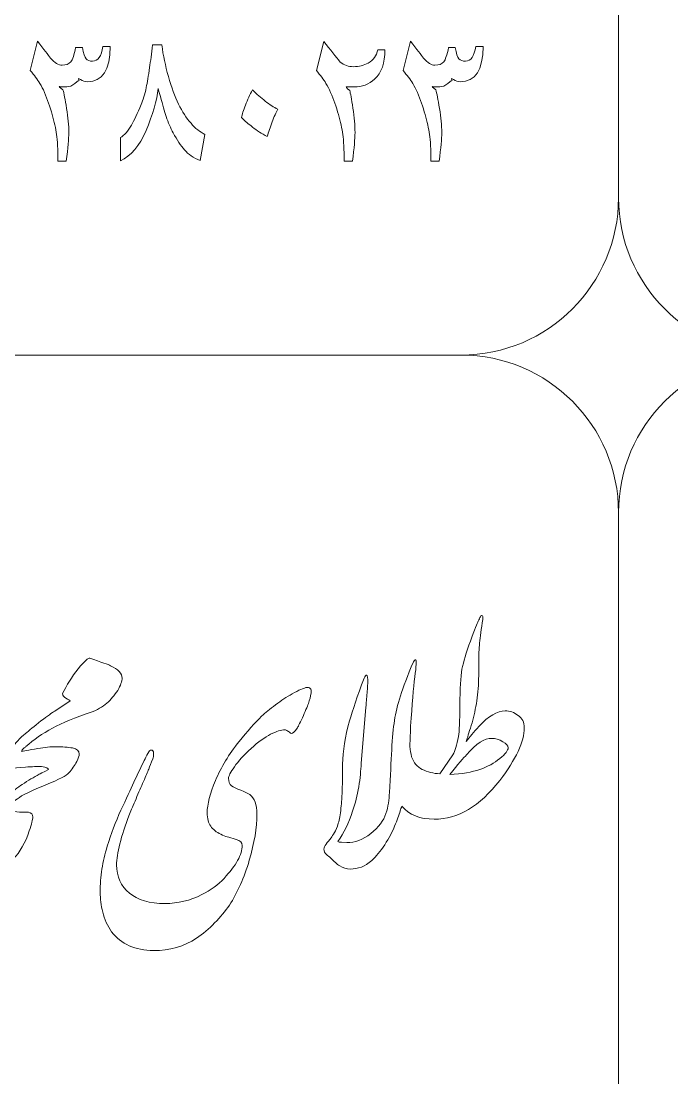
# Model space of a CAD drawing. Header units: millimetres. Extents: x 62 to 462, y 96 to 456.
# Drawn here: x 245.56 to 265.98, y 393.12 to 426.28 of the extents above; entities that cross this region are included whole.
import ezdxf

# ---------------------------------------------------------------- set-up
doc = ezdxf.new("R2010")
doc.units = ezdxf.units.MM
doc.header["$MEASUREMENT"] = 0
doc.layers.add('Layer 1', color=7, linetype='Continuous')

msp = doc.modelspace()

# ---------------------------------------------------------------- linework, layer by layer
at = {"layer": 'Layer 1', "color": 250, "lineweight": 18}
for points, knots in [([(229.7442, 455.3033), (229.7442, 455.3033), (259.3692, 455.3033), (259.3692, 455.3033), (262.0887, 455.3033), (264.3067, 453.0853), (264.3067, 450.3658), (264.3067, 450.3658), (264.3067, 420.7408), (264.3067, 420.7408), (264.3067, 418.0213), (262.0887, 415.8033), (259.3692, 415.8033), (259.3692, 415.8033), (229.7442, 415.8033), (229.7442, 415.8033), (227.0247, 415.8033), (224.8067, 418.0213), (224.8067, 420.7408), (224.8067, 420.7408), (224.8067, 450.3658), (224.8067, 450.3658), (224.8067, 453.0853), (227.0247, 455.3033), (229.7442, 455.3033)], [0, 0, 0, 0, 0.125, 0.125, 0.125, 0.25, 0.25, 0.25, 0.375, 0.375, 0.375, 0.5, 0.5, 0.5, 0.625, 0.625, 0.625, 0.75, 0.75, 0.75, 0.875, 0.875, 0.875, 1, 1, 1, 1]), ([(269.2442, 455.3033), (269.2442, 455.3033), (298.8692, 455.3033), (298.8692, 455.3033), (301.5887, 455.3033), (303.8067, 453.0853), (303.8067, 450.3658), (303.8067, 450.3658), (303.8067, 420.7408), (303.8067, 420.7408), (303.8067, 418.0213), (301.5887, 415.8033), (298.8692, 415.8033), (298.8692, 415.8033), (269.2442, 415.8033), (269.2442, 415.8033), (266.5247, 415.8033), (264.3067, 418.0213), (264.3067, 420.7408), (264.3067, 420.7408), (264.3067, 450.3658), (264.3067, 450.3658), (264.3067, 453.0853), (266.5247, 455.3033), (269.2442, 455.3033)], [0, 0, 0, 0, 0.125, 0.125, 0.125, 0.25, 0.25, 0.25, 0.375, 0.375, 0.375, 0.5, 0.5, 0.5, 0.625, 0.625, 0.625, 0.75, 0.75, 0.75, 0.875, 0.875, 0.875, 1, 1, 1, 1]), ([(229.7442, 415.8033), (229.7442, 415.8033), (259.3692, 415.8033), (259.3692, 415.8033), (262.0887, 415.8033), (264.3067, 413.5853), (264.3067, 410.8658), (264.3067, 410.8658), (264.3067, 381.2408), (264.3067, 381.2408), (264.3067, 378.5213), (262.0887, 376.3033), (259.3692, 376.3033), (259.3692, 376.3033), (229.7442, 376.3033), (229.7442, 376.3033), (227.0247, 376.3033), (224.8067, 378.5213), (224.8067, 381.2408), (224.8067, 381.2408), (224.8067, 410.8658), (224.8067, 410.8658), (224.8067, 413.5853), (227.0247, 415.8033), (229.7442, 415.8033)], [0, 0, 0, 0, 0.125, 0.125, 0.125, 0.25, 0.25, 0.25, 0.375, 0.375, 0.375, 0.5, 0.5, 0.5, 0.625, 0.625, 0.625, 0.75, 0.75, 0.75, 0.875, 0.875, 0.875, 1, 1, 1, 1]), ([(269.2442, 415.8033), (269.2442, 415.8033), (298.8692, 415.8033), (298.8692, 415.8033), (301.5887, 415.8033), (303.8067, 413.5853), (303.8067, 410.8658), (303.8067, 410.8658), (303.8067, 381.2408), (303.8067, 381.2408), (303.8067, 378.5213), (301.5887, 376.3033), (298.8692, 376.3033), (298.8692, 376.3033), (269.2442, 376.3033), (269.2442, 376.3033), (266.5247, 376.3033), (264.3067, 378.5213), (264.3067, 381.2408), (264.3067, 381.2408), (264.3067, 410.8658), (264.3067, 410.8658), (264.3067, 413.5853), (266.5247, 415.8033), (269.2442, 415.8033)], [0, 0, 0, 0, 0.125, 0.125, 0.125, 0.25, 0.25, 0.25, 0.375, 0.375, 0.375, 0.5, 0.5, 0.5, 0.625, 0.625, 0.625, 0.75, 0.75, 0.75, 0.875, 0.875, 0.875, 1, 1, 1, 1]), ([(257.7545, 403.5187), (257.7646, 403.4086), (257.7848, 403.3024), (257.8145, 403.1993), (257.8749, 403.0135), (257.9863, 402.8788), (258.1489, 402.7998), (258.3115, 402.7209), (258.495, 402.6744), (258.6994, 402.6605), (258.6994, 402.6605), (259.1081, 403.2597), (259.1081, 403.2597), (259.1755, 403.3735), (259.2358, 403.5663), (259.2846, 403.838), (259.3078, 403.9866), (259.3218, 404.3164), (259.3264, 404.8204), (259.3311, 405.3267), (259.3519, 405.703), (259.3938, 405.9468), (259.4402, 406.1744), (259.5285, 406.467), (259.6585, 406.827), (259.7909, 407.1892), (259.8721, 407.3983), (259.9001, 407.4541), (259.9302, 407.5098), (259.9535, 407.5562), (259.9721, 407.5934), (259.9953, 407.6306), (260.0162, 407.6375), (260.0324, 407.6166), (260.051, 407.5957), (260.0556, 407.5608), (260.0463, 407.5098), (259.9975, 407.2055), (259.9628, 406.9593), (259.9442, 406.7666), (259.9279, 406.5738), (259.9186, 406.3904), (259.9209, 406.2162), (259.9233, 406.042), (259.9209, 405.8167), (259.9116, 405.5403), (259.9024, 405.264), (259.8745, 405.0085), (259.8281, 404.7763), (259.784, 404.5417), (259.7282, 404.3164), (259.6585, 404.0958), (259.5912, 403.8775), (259.5447, 403.7381), (259.5238, 403.6777), (259.633, 403.8148), (259.7654, 403.9704), (259.9256, 404.1492), (260.2275, 404.4767), (260.5038, 404.6392), (260.7478, 404.6392), (260.8964, 404.6392), (261.0334, 404.5904), (261.1565, 404.4952), (261.2819, 404.4047), (261.347, 404.2769), (261.347, 404.1074), (261.347, 403.6708), (261.0891, 403.1203), (260.5782, 402.4515), (259.9511, 401.6432), (259.266, 401.2392), (258.5228, 401.2392), (258.0752, 401.2392), (257.736, 401.3748), (257.5037, 401.648), (257.4869, 401.5936), (257.4705, 401.544), (257.4544, 401.4994), (257.4149, 401.3646), (257.3569, 401.2044), (257.2802, 401.0209), (257.206, 400.8374), (257.1014, 400.6423), (256.9691, 400.438), (256.8344, 400.2336), (256.6997, 400.0687), (256.5626, 399.941), (256.3513, 399.7575), (256.1261, 399.6692), (255.8892, 399.6739), (255.7684, 399.6785), (255.6569, 399.711), (255.5571, 399.7714), (255.4618, 399.8341), (255.3736, 399.913), (255.2923, 400.0037), (255.2179, 400.0618), (255.1738, 400.1012), (255.1552, 400.1175), (255.0925, 400.1779), (255.06, 400.2382), (255.06, 400.3009), (255.06, 400.3473), (255.0833, 400.4008), (255.1274, 400.4588), (255.1738, 400.5169), (255.2249, 400.5842), (255.2853, 400.6562), (255.3109, 400.6911), (255.348, 400.7469), (255.3921, 400.8189), (255.4386, 400.8909), (255.4781, 400.9883), (255.5129, 401.1091), (255.5454, 401.2276), (255.5756, 401.3855), (255.5965, 401.5806), (255.6151, 401.7757), (255.6267, 401.9452), (255.6313, 402.0846), (255.6313, 402.0846), (255.6452, 402.5073), (255.6452, 402.5073), (255.6499, 402.6513), (255.6499, 402.8045), (255.6452, 402.9624), (255.6545, 403.3806), (255.7265, 403.8334), (255.8636, 404.3234), (255.9588, 404.6555), (256.1098, 405.1015), (256.3188, 405.6635), (256.3327, 405.7007), (256.3467, 405.7239), (256.3606, 405.7378), (256.3722, 405.7517), (256.3838, 405.7586), (256.3931, 405.7586), (256.4257, 405.754), (256.4396, 405.6681), (256.4349, 405.5009), (256.4303, 405.4196), (256.421, 405.2872), (256.407, 405.1061), (256.3931, 404.9203), (256.3838, 404.8019), (256.3791, 404.7531), (256.3791, 404.7531), (256.2305, 402.9834), (256.2305, 402.9834), (256.2212, 402.7697), (256.1957, 402.5281), (256.1562, 402.2541), (256.1098, 401.9916), (256.0448, 401.7362), (255.9588, 401.4853), (255.8404, 401.1185), (255.6871, 400.8026), (255.5013, 400.5401), (255.5105, 400.5215), (255.5478, 400.5123), (255.6105, 400.5123), (255.6105, 400.5123), (255.7823, 400.5053), (255.7823, 400.5053), (256.0308, 400.4961), (256.2793, 400.5913), (256.5301, 400.7887), (256.7786, 400.9861), (256.9389, 401.1951), (257.0062, 401.4134), (257.0736, 401.6341), (257.1107, 401.8547), (257.1154, 402.0776), (257.1455, 402.5908), (257.1711, 403.0368), (257.1897, 403.4153), (257.2083, 403.7939), (257.2361, 404.1004), (257.2756, 404.3373), (257.3128, 404.572), (257.3755, 404.8297), (257.4614, 405.1061), (257.5474, 405.3824), (257.6844, 405.7401), (257.8702, 406.1814), (257.898, 406.2255), (257.9212, 406.2441), (257.9445, 406.2348), (257.9677, 406.2255), (257.9585, 406.049), (257.9143, 405.7007), (257.8702, 405.3546), (257.826, 404.8414), (257.7819, 404.1609), (257.7773, 403.9839), (257.7683, 403.7706), (257.7545, 403.5187)], [0, 0, 0, 0, 0.0151515, 0.0151515, 0.0151515, 0.030303, 0.030303, 0.030303, 0.0454545, 0.0454545, 0.0454545, 0.0606061, 0.0606061, 0.0606061, 0.0757576, 0.0757576, 0.0757576, 0.0909091, 0.0909091, 0.0909091, 0.1060606, 0.1060606, 0.1060606, 0.1212121, 0.1212121, 0.1212121, 0.1363636, 0.1363636, 0.1363636, 0.1515152, 0.1515152, 0.1515152, 0.1666667, 0.1666667, 0.1666667, 0.1818182, 0.1818182, 0.1818182, 0.1969697, 0.1969697, 0.1969697, 0.2121212, 0.2121212, 0.2121212, 0.2272727, 0.2272727, 0.2272727, 0.2424242, 0.2424242, 0.2424242, 0.2575758, 0.2575758, 0.2575758, 0.2727273, 0.2727273, 0.2727273, 0.2878788, 0.2878788, 0.2878788, 0.3030303, 0.3030303, 0.3030303, 0.3181818, 0.3181818, 0.3181818, 0.3333333, 0.3333333, 0.3333333, 0.3484848, 0.3484848, 0.3484848, 0.3636364, 0.3636364, 0.3636364, 0.3787879, 0.3787879, 0.3787879, 0.3939394, 0.3939394, 0.3939394, 0.4090909, 0.4090909, 0.4090909, 0.4242424, 0.4242424, 0.4242424, 0.4393939, 0.4393939, 0.4393939, 0.4545455, 0.4545455, 0.4545455, 0.469697, 0.469697, 0.469697, 0.4848485, 0.4848485, 0.4848485, 0.5, 0.5, 0.5, 0.5151515, 0.5151515, 0.5151515, 0.530303, 0.530303, 0.530303, 0.5454545, 0.5454545, 0.5454545, 0.5606061, 0.5606061, 0.5606061, 0.5757576, 0.5757576, 0.5757576, 0.5909091, 0.5909091, 0.5909091, 0.6060606, 0.6060606, 0.6060606, 0.6212121, 0.6212121, 0.6212121, 0.6363636, 0.6363636, 0.6363636, 0.6515152, 0.6515152, 0.6515152, 0.6666667, 0.6666667, 0.6666667, 0.6818182, 0.6818182, 0.6818182, 0.6969697, 0.6969697, 0.6969697, 0.7121212, 0.7121212, 0.7121212, 0.7272727, 0.7272727, 0.7272727, 0.7424242, 0.7424242, 0.7424242, 0.7575758, 0.7575758, 0.7575758, 0.7727273, 0.7727273, 0.7727273, 0.7878788, 0.7878788, 0.7878788, 0.8030303, 0.8030303, 0.8030303, 0.8181818, 0.8181818, 0.8181818, 0.8333333, 0.8333333, 0.8333333, 0.8484848, 0.8484848, 0.8484848, 0.8636364, 0.8636364, 0.8636364, 0.8787879, 0.8787879, 0.8787879, 0.8939394, 0.8939394, 0.8939394, 0.9090909, 0.9090909, 0.9090909, 0.9242424, 0.9242424, 0.9242424, 0.9393939, 0.9393939, 0.9393939, 0.9545455, 0.9545455, 0.9545455, 0.969697, 0.969697, 0.969697, 0.9848485, 0.9848485, 0.9848485, 1, 1, 1, 1]), ([(245.6912, 403.9262), (245.805, 404.0215), (245.9676, 404.1516), (246.1812, 404.3211), (246.3903, 404.479), (246.532, 404.5835), (246.6109, 404.6323), (246.6109, 404.6323), (247.0986, 404.9528), (247.0986, 404.9528), (247.0871, 404.9621), (247.0383, 404.9922), (246.957, 405.041), (246.8943, 405.0736), (246.8617, 405.1177), (246.8617, 405.1781), (246.9802, 405.4405), (247.1428, 405.7007), (247.3518, 405.9608), (247.5561, 406.2046), (247.6746, 406.3161), (247.7118, 406.2929), (248.0787, 406.1675), (248.2971, 406.0862), (248.3644, 406.056), (248.6059, 405.9421), (248.7267, 405.8121), (248.7267, 405.6681), (248.7267, 405.5683), (248.6802, 405.4382), (248.5897, 405.2803), (248.4898, 405.1247), (248.376, 404.9922), (248.2505, 404.8785), (248.1089, 404.7601), (247.944, 404.6648), (247.7535, 404.5928), (247.2589, 404.4256), (246.8548, 404.2584), (246.5389, 404.0912), (246.2281, 403.9289), (245.9487, 403.7374), (245.7032, 403.5146), (245.7032, 403.5146), (245.6935, 403.499), (245.6935, 403.499), (245.6425, 403.4687), (245.61, 403.4385), (245.5937, 403.4107), (245.5774, 403.3828), (245.5705, 403.3689), (245.5705, 403.3643), (245.61, 403.3735), (245.7818, 403.4038), (246.0814, 403.4595), (246.302, 403.4943), (246.4879, 403.5129), (246.6387, 403.5129), (246.8547, 403.5129), (247.0335, 403.499), (247.1682, 403.4734), (247.3099, 403.4455), (247.3797, 403.3806), (247.3797, 403.276), (247.3797, 403.2342), (247.3541, 403.1576), (247.3053, 403.0437), (247.2403, 402.9253), (247.159, 402.8068), (247.0591, 402.6908), (246.9918, 402.6118), (246.7502, 402.4886), (246.3345, 402.3168), (245.9211, 402.1426), (245.6657, 402.0265), (245.5705, 401.9662), (245.4752, 401.9034), (245.4032, 401.8523), (245.3521, 401.8129), (245.3247, 401.7767), (245.2947, 401.7497), (245.2623, 401.7327), (245.1914, 401.6513), (245.182, 401.5867), (245.236, 401.5388), (245.2894, 401.4877), (245.38, 401.4621), (245.5078, 401.4599), (245.6354, 401.4575), (245.7284, 401.4575), (245.7864, 401.4575), (245.877, 401.4482), (245.9235, 401.3948), (245.9235, 401.2996), (245.9235, 401.2322), (245.8863, 401.0883), (245.8143, 400.8723), (245.6866, 400.4914), (245.5217, 400.1987), (245.3173, 399.9944), (245.1037, 399.7807), (244.8714, 399.6739), (244.616, 399.6739), (244.3767, 399.6739), (244.1886, 399.7946), (244.0516, 400.0338), (243.9473, 400.2243), (243.8834, 400.4456), (243.862, 400.6972), (243.7696, 400.558), (243.6447, 400.3755), (243.4871, 400.1499), (243.3919, 400.0315), (243.3107, 399.9479), (243.241, 399.8991), (243.1504, 399.8341), (243.0598, 399.783), (242.9669, 399.7459), (242.8741, 399.7064), (242.7719, 399.6762), (242.6604, 399.6507), (242.5489, 399.6251), (242.4398, 399.5995), (242.3306, 399.5717), (242.3306, 399.5717), (241.8801, 399.4625), (241.8801, 399.4625), (241.6989, 399.4323), (241.5874, 399.4277), (241.5479, 399.4486), (241.5479, 399.5136), (241.6222, 399.5926), (241.7732, 399.6878), (241.9079, 399.7737), (242.0473, 399.862), (242.1866, 399.9503), (242.3283, 400.0385), (242.4676, 400.1245), (242.6093, 400.2104), (242.9669, 400.4612), (243.2363, 400.6957), (243.4129, 400.9117), (243.5476, 401.0813), (243.6544, 401.2276), (243.7311, 401.3553), (243.7821, 401.4273), (243.8565, 401.5527), (243.9563, 401.7293), (243.9563, 401.7293), (244.0222, 401.8641), (244.0222, 401.8641), (244.0379, 401.901), (244.0547, 401.9364), (244.0725, 401.9708), (244.0807, 401.9873), (244.089, 402.0032), (244.0976, 402.0187), (244.0976, 402.0187), (244.2489, 402.3285), (244.2489, 402.3285), (244.3163, 402.4678), (244.3837, 402.5816), (244.4464, 402.6675), (244.5044, 402.7535), (244.5602, 402.7953), (244.6089, 402.7906), (244.6554, 402.7674), (244.6693, 402.7233), (244.6507, 402.6536), (244.5997, 402.5049), (244.5694, 402.4074), (244.5555, 402.361), (244.504, 402.1896), (244.4703, 402.054), (244.4554, 401.956), (244.4783, 401.5452), (244.5453, 401.3225), (244.6577, 401.2857), (244.7065, 401.3367), (244.7785, 401.4459), (244.869, 401.6131), (244.9225, 401.713), (244.9643, 401.7803), (244.9898, 401.8175), (244.9966, 401.826), (245.0043, 401.8332), (245.0131, 401.8395), (245.054, 401.8897), (245.1045, 401.943), (245.1616, 401.9963), (245.3033, 402.1241), (245.4451, 402.2332), (245.5913, 402.3285), (245.7772, 402.4515), (245.956, 402.5584), (246.1278, 402.6489), (246.1417, 402.6582), (246.2393, 402.707), (246.4205, 402.7929), (246.4205, 402.837), (246.3484, 402.8695), (246.2022, 402.8882), (246.0768, 402.8928), (245.9048, 402.8882), (245.6935, 402.8742), (245.6935, 402.8742), (244.9852, 402.8185), (244.9852, 402.8185), (244.9527, 402.8185), (244.9434, 402.8463), (244.9573, 402.8997), (244.9852, 403.0182), (245.0735, 403.1901), (245.2267, 403.4107), (245.3757, 403.6307), (245.5292, 403.7987), (245.6872, 403.9169), (245.6872, 403.9169), (245.6912, 403.9262), (245.6912, 403.9262)], [0, 0, 0, 0, 0.0136986, 0.0136986, 0.0136986, 0.0273973, 0.0273973, 0.0273973, 0.0410959, 0.0410959, 0.0410959, 0.0547945, 0.0547945, 0.0547945, 0.0684932, 0.0684932, 0.0684932, 0.0821918, 0.0821918, 0.0821918, 0.0958904, 0.0958904, 0.0958904, 0.109589, 0.109589, 0.109589, 0.1232877, 0.1232877, 0.1232877, 0.1369863, 0.1369863, 0.1369863, 0.1506849, 0.1506849, 0.1506849, 0.1643836, 0.1643836, 0.1643836, 0.1780822, 0.1780822, 0.1780822, 0.1917808, 0.1917808, 0.1917808, 0.2054795, 0.2054795, 0.2054795, 0.2191781, 0.2191781, 0.2191781, 0.2328767, 0.2328767, 0.2328767, 0.2465753, 0.2465753, 0.2465753, 0.260274, 0.260274, 0.260274, 0.2739726, 0.2739726, 0.2739726, 0.2876712, 0.2876712, 0.2876712, 0.3013699, 0.3013699, 0.3013699, 0.3150685, 0.3150685, 0.3150685, 0.3287671, 0.3287671, 0.3287671, 0.3424658, 0.3424658, 0.3424658, 0.3561644, 0.3561644, 0.3561644, 0.369863, 0.369863, 0.369863, 0.3835616, 0.3835616, 0.3835616, 0.3972603, 0.3972603, 0.3972603, 0.4109589, 0.4109589, 0.4109589, 0.4246575, 0.4246575, 0.4246575, 0.4383562, 0.4383562, 0.4383562, 0.4520548, 0.4520548, 0.4520548, 0.4657534, 0.4657534, 0.4657534, 0.4794521, 0.4794521, 0.4794521, 0.4931507, 0.4931507, 0.4931507, 0.5068493, 0.5068493, 0.5068493, 0.5205479, 0.5205479, 0.5205479, 0.5342466, 0.5342466, 0.5342466, 0.5479452, 0.5479452, 0.5479452, 0.5616438, 0.5616438, 0.5616438, 0.5753425, 0.5753425, 0.5753425, 0.5890411, 0.5890411, 0.5890411, 0.6027397, 0.6027397, 0.6027397, 0.6164384, 0.6164384, 0.6164384, 0.630137, 0.630137, 0.630137, 0.6438356, 0.6438356, 0.6438356, 0.6575342, 0.6575342, 0.6575342, 0.6712329, 0.6712329, 0.6712329, 0.6849315, 0.6849315, 0.6849315, 0.6986301, 0.6986301, 0.6986301, 0.7123288, 0.7123288, 0.7123288, 0.7260274, 0.7260274, 0.7260274, 0.739726, 0.739726, 0.739726, 0.7534247, 0.7534247, 0.7534247, 0.7671233, 0.7671233, 0.7671233, 0.7808219, 0.7808219, 0.7808219, 0.7945205, 0.7945205, 0.7945205, 0.8082192, 0.8082192, 0.8082192, 0.8219178, 0.8219178, 0.8219178, 0.8356164, 0.8356164, 0.8356164, 0.8493151, 0.8493151, 0.8493151, 0.8630137, 0.8630137, 0.8630137, 0.8767123, 0.8767123, 0.8767123, 0.890411, 0.890411, 0.890411, 0.9041096, 0.9041096, 0.9041096, 0.9178082, 0.9178082, 0.9178082, 0.9315068, 0.9315068, 0.9315068, 0.9452055, 0.9452055, 0.9452055, 0.9589041, 0.9589041, 0.9589041, 0.9726027, 0.9726027, 0.9726027, 0.9863014, 0.9863014, 0.9863014, 1, 1, 1, 1]), ([(254.6582, 405.199), (254.6419, 405.0852), (254.6117, 404.9761), (254.5746, 404.8692), (254.5351, 404.7624), (254.4724, 404.6137), (254.3842, 404.4233), (254.2959, 404.2329), (254.2425, 404.1236), (254.2239, 404.0958), (254.1519, 403.982), (254.0869, 403.9262), (254.0334, 403.9262), (253.9917, 403.9542), (253.9568, 403.9797), (253.9243, 404.0052), (253.8918, 404.0308), (253.8639, 404.0424), (253.836, 404.0424), (253.7223, 404.0424), (253.5737, 403.996), (253.3878, 403.903), (253.1997, 403.8101), (252.9977, 403.6615), (252.7747, 403.4572), (252.5517, 403.2528), (252.3776, 403.0623), (252.2522, 402.8858), (252.129, 402.7093), (252.0663, 402.5862), (252.0663, 402.5189), (252.0663, 402.419), (252.0966, 402.34), (252.1615, 402.2866), (252.215, 402.2448), (252.3125, 402.1984), (252.4542, 402.145), (252.5936, 402.0892), (252.6888, 402.0451), (252.7329, 402.0079), (252.8839, 401.9034), (252.9582, 401.699), (252.9582, 401.3948), (252.9582, 400.9744), (252.8793, 400.4914), (252.719, 399.9503), (252.5611, 399.4068), (252.352, 398.9377), (252.0942, 398.5381), (251.9619, 398.3524), (251.8086, 398.1666), (251.632, 397.9808), (251.4556, 397.7927), (251.2651, 397.6348), (251.0608, 397.5024), (250.6705, 397.2446), (250.22, 397.1146), (249.7137, 397.1146), (249.1377, 397.1238), (248.6988, 397.3189), (248.3992, 397.6998), (248.2645, 397.8949), (248.1693, 398.1016), (248.1182, 398.3199), (248.0648, 398.5381), (248.0392, 398.7449), (248.0392, 398.94), (248.0392, 399.1885), (248.0578, 399.4323), (248.0926, 399.6715), (248.1298, 399.9084), (248.1856, 400.1477), (248.2622, 400.3892), (248.3806, 400.7794), (248.5223, 401.1556), (248.6919, 401.5179), (248.859, 401.8802), (248.9937, 402.1728), (249.0982, 402.3958), (249.0982, 402.3958), (249.4188, 403.0763), (249.4188, 403.0763), (249.4559, 403.1529), (249.4931, 403.2272), (249.5349, 403.3016), (249.5744, 403.3735), (249.6115, 403.4084), (249.644, 403.4084), (249.6881, 403.4084), (249.7137, 403.3735), (249.716, 403.3016), (249.7184, 403.2272), (249.7091, 403.1738), (249.6905, 403.1366), (249.6417, 403.0066), (249.5976, 402.8951), (249.5627, 402.8068), (249.5256, 402.7186), (249.4722, 402.5908), (249.3978, 402.4237), (249.3258, 402.2541), (249.2469, 402.073), (249.1633, 401.8779), (249.0796, 401.6828), (249.01, 401.5226), (248.9566, 401.3948), (248.6895, 400.6888), (248.5548, 400.157), (248.5548, 399.8039), (248.5548, 399.4323), (248.6872, 399.1374), (248.9542, 398.919), (249.219, 398.7008), (249.593, 398.5916), (250.0737, 398.5916), (250.4731, 398.5916), (250.8586, 398.6845), (251.2326, 398.8703), (251.509, 399.0119), (251.7412, 399.1815), (251.927, 399.3813), (252.1128, 399.5809), (252.2545, 399.7691), (252.352, 399.9433), (252.4496, 400.1175), (252.4984, 400.2754), (252.4984, 400.4147), (252.4984, 400.5007), (252.4333, 400.5657), (252.3032, 400.6052), (252.1732, 400.647), (252.0803, 400.6748), (252.0222, 400.6888), (251.9665, 400.7004), (251.9014, 400.726), (251.8272, 400.7631), (251.6878, 400.8304), (251.581, 400.9163), (251.5066, 401.0185), (251.4346, 401.1208), (251.3975, 401.2601), (251.3975, 401.4367), (251.3975, 401.7037), (251.4857, 402.0451), (251.6599, 402.4562), (251.8341, 402.8695), (252.0803, 403.276), (252.3984, 403.6754), (252.6585, 404.0006), (252.8954, 404.2677), (253.1068, 404.4698), (253.2206, 404.5742), (253.3669, 404.695), (253.5434, 404.8274), (253.7199, 404.9621), (253.8918, 405.0759), (254.0613, 405.1711), (254.2657, 405.2896), (254.426, 405.3569), (254.5444, 405.3755), (254.5932, 405.3755), (254.628, 405.3546), (254.6466, 405.3151), (254.6629, 405.2733), (254.6675, 405.2362), (254.6582, 405.199)], [0, 0, 0, 0, 0.0181818, 0.0181818, 0.0181818, 0.0363636, 0.0363636, 0.0363636, 0.0545455, 0.0545455, 0.0545455, 0.0727273, 0.0727273, 0.0727273, 0.0909091, 0.0909091, 0.0909091, 0.1090909, 0.1090909, 0.1090909, 0.1272727, 0.1272727, 0.1272727, 0.1454545, 0.1454545, 0.1454545, 0.1636364, 0.1636364, 0.1636364, 0.1818182, 0.1818182, 0.1818182, 0.2, 0.2, 0.2, 0.2181818, 0.2181818, 0.2181818, 0.2363636, 0.2363636, 0.2363636, 0.2545455, 0.2545455, 0.2545455, 0.2727273, 0.2727273, 0.2727273, 0.2909091, 0.2909091, 0.2909091, 0.3090909, 0.3090909, 0.3090909, 0.3272727, 0.3272727, 0.3272727, 0.3454545, 0.3454545, 0.3454545, 0.3636364, 0.3636364, 0.3636364, 0.3818182, 0.3818182, 0.3818182, 0.4, 0.4, 0.4, 0.4181818, 0.4181818, 0.4181818, 0.4363636, 0.4363636, 0.4363636, 0.4545455, 0.4545455, 0.4545455, 0.4727273, 0.4727273, 0.4727273, 0.4909091, 0.4909091, 0.4909091, 0.5090909, 0.5090909, 0.5090909, 0.5272727, 0.5272727, 0.5272727, 0.5454545, 0.5454545, 0.5454545, 0.5636364, 0.5636364, 0.5636364, 0.5818182, 0.5818182, 0.5818182, 0.6, 0.6, 0.6, 0.6181818, 0.6181818, 0.6181818, 0.6363636, 0.6363636, 0.6363636, 0.6545455, 0.6545455, 0.6545455, 0.6727273, 0.6727273, 0.6727273, 0.6909091, 0.6909091, 0.6909091, 0.7090909, 0.7090909, 0.7090909, 0.7272727, 0.7272727, 0.7272727, 0.7454545, 0.7454545, 0.7454545, 0.7636364, 0.7636364, 0.7636364, 0.7818182, 0.7818182, 0.7818182, 0.8, 0.8, 0.8, 0.8181818, 0.8181818, 0.8181818, 0.8363636, 0.8363636, 0.8363636, 0.8545455, 0.8545455, 0.8545455, 0.8727273, 0.8727273, 0.8727273, 0.8909091, 0.8909091, 0.8909091, 0.9090909, 0.9090909, 0.9090909, 0.9272727, 0.9272727, 0.9272727, 0.9454545, 0.9454545, 0.9454545, 0.9636364, 0.9636364, 0.9636364, 0.9818182, 0.9818182, 0.9818182, 1, 1, 1, 1]), ([(260.8429, 403.4803), (260.8429, 403.5384), (260.7895, 403.6011), (260.6804, 403.6708), (260.5619, 403.7381), (260.4435, 403.773), (260.3251, 403.773), (260.109, 403.7823), (259.8443, 403.6103), (259.5378, 403.2621), (259.4448, 403.1668), (259.2706, 402.9601), (259.0129, 402.6419), (259.3938, 402.6605), (259.7073, 402.7139), (259.9558, 402.7998), (260.202, 402.8858), (260.411, 402.9996), (260.5782, 403.1389), (260.7547, 403.2806), (260.8429, 403.3944), (260.8429, 403.4803)], [0, 0, 0, 0, 0.1428571, 0.1428571, 0.1428571, 0.2857143, 0.2857143, 0.2857143, 0.4285714, 0.4285714, 0.4285714, 0.5714286, 0.5714286, 0.5714286, 0.7142857, 0.7142857, 0.7142857, 0.8571429, 0.8571429, 0.8571429, 1, 1, 1, 1])]:
    msp.add_open_spline(points, degree=3, knots=knots, dxfattribs=at)
at = {"layer": 'Layer 1', "color": 250, "lineweight": 9}
for points, knots in [([(247.8003, 425.0279), (247.9698, 425.0279), (248.0777, 425.1811), (248.123, 425.4865), (248.123, 425.4865), (248.3518, 425.4865), (248.3518, 425.4865), (248.3518, 424.7492), (248.1126, 424.3812), (247.6365, 424.3812), (247.5622, 424.3812), (247.4914, 424.4044), (247.4241, 424.4508), (247.3579, 424.4973), (247.3428, 424.488), (247.3823, 424.4218), (247.3846, 424.4334), (247.3393, 424.4021), (247.2453, 424.3266), (247.1617, 424.2569), (247.0769, 424.221), (246.991, 424.221), (246.9794, 424.221), (246.9655, 424.221), (246.948, 424.2198), (246.9306, 424.2186), (246.9109, 424.2175), (246.8888, 424.2175), (246.8482, 424.2175), (246.8076, 424.2221), (246.7681, 424.2302), (246.7286, 424.2384), (246.7623, 424.2035), (246.8714, 424.1257), (246.9016, 424.0224), (246.9388, 423.8285), (246.9852, 423.5441), (247.0316, 423.2608), (247.0549, 423.0077), (247.0549, 422.7859), (247.0549, 422.5978), (247.0282, 422.2994), (246.9736, 421.8919), (246.9736, 421.8919), (246.7147, 421.8919), (246.7147, 421.8919), (246.7147, 422.2541), (246.7007, 422.5328), (246.6729, 422.7267), (246.6438, 422.9206), (246.5986, 423.1284), (246.5347, 423.3502), (246.465, 423.5952), (246.3826, 423.8285), (246.2897, 424.048), (246.2444, 424.1501), (246.1957, 424.243), (246.1434, 424.3266), (246.0691, 424.452), (245.9693, 424.5867), (245.8439, 424.7318), (245.8439, 424.7318), (246.0761, 425.6572), (246.0761, 425.6572), (246.2735, 425.3936), (246.4093, 425.2171), (246.4836, 425.1266), (246.6137, 424.9768), (246.7321, 424.9013), (246.8412, 424.9013), (246.9655, 424.9013), (247.0572, 424.9373), (247.1164, 425.007), (247.1733, 425.0755), (247.2244, 425.2241), (247.2697, 425.4528), (247.2697, 425.4528), (247.481, 425.4528), (247.481, 425.4528), (247.5123, 425.2717), (247.5506, 425.1556), (247.5959, 425.1045), (247.6412, 425.0534), (247.7097, 425.0279), (247.8003, 425.0279)], [0, 0, 0, 0, 0.0357143, 0.0357143, 0.0357143, 0.0714286, 0.0714286, 0.0714286, 0.1071429, 0.1071429, 0.1071429, 0.1428571, 0.1428571, 0.1428571, 0.1785714, 0.1785714, 0.1785714, 0.2142857, 0.2142857, 0.2142857, 0.25, 0.25, 0.25, 0.2857143, 0.2857143, 0.2857143, 0.3214286, 0.3214286, 0.3214286, 0.3571429, 0.3571429, 0.3571429, 0.3928571, 0.3928571, 0.3928571, 0.4285714, 0.4285714, 0.4285714, 0.4642857, 0.4642857, 0.4642857, 0.5, 0.5, 0.5, 0.5357143, 0.5357143, 0.5357143, 0.5714286, 0.5714286, 0.5714286, 0.6071429, 0.6071429, 0.6071429, 0.6428571, 0.6428571, 0.6428571, 0.6785714, 0.6785714, 0.6785714, 0.7142857, 0.7142857, 0.7142857, 0.75, 0.75, 0.75, 0.7857143, 0.7857143, 0.7857143, 0.8214286, 0.8214286, 0.8214286, 0.8571429, 0.8571429, 0.8571429, 0.8928571, 0.8928571, 0.8928571, 0.9285714, 0.9285714, 0.9285714, 0.9642857, 0.9642857, 0.9642857, 1, 1, 1, 1]), ([(248.6745, 422.6292), (248.7952, 422.6977), (248.9102, 422.8289), (249.0216, 423.0239), (249.1075, 423.1714), (249.2097, 423.3873), (249.3281, 423.6706), (249.385, 423.8041), (249.4373, 423.9806), (249.4849, 424.2012), (249.5162, 424.358), (249.5511, 424.5658), (249.5894, 424.827), (249.6196, 425.0314), (249.6509, 425.2682), (249.6846, 425.5376), (249.6846, 425.5376), (249.9737, 425.5376), (249.9737, 425.5376), (250.0155, 425.2113), (250.084, 424.8793), (250.1815, 424.5426), (250.279, 424.2059), (250.3859, 423.9179), (250.502, 423.6776), (250.6099, 423.4477), (250.74, 423.248), (250.8898, 423.0785), (251.0233, 422.9217), (251.1684, 422.8068), (251.3252, 422.7313), (251.3252, 422.7313), (251.1754, 421.9116), (251.1754, 421.9116), (250.9687, 421.9929), (250.8062, 422.1032), (250.6866, 422.2414), (250.5681, 422.3795), (250.4497, 422.5583), (250.3313, 422.7754), (250.25, 422.9275), (250.1757, 423.1005), (250.1107, 423.2933), (250.0608, 423.4431), (250.0004, 423.6509), (249.9296, 423.9191), (249.8762, 424.1188), (249.8529, 424.2024), (249.8622, 424.1699), (249.8216, 423.7937), (249.6927, 423.3525), (249.4779, 422.8474), (249.2736, 422.3691), (249.0065, 422.0521), (248.6745, 421.8977), (248.6745, 421.8977), (248.6745, 422.6292), (248.6745, 422.6292)], [0, 0, 0, 0, 0.0526316, 0.0526316, 0.0526316, 0.1052632, 0.1052632, 0.1052632, 0.1578947, 0.1578947, 0.1578947, 0.2105263, 0.2105263, 0.2105263, 0.2631579, 0.2631579, 0.2631579, 0.3157895, 0.3157895, 0.3157895, 0.3684211, 0.3684211, 0.3684211, 0.4210526, 0.4210526, 0.4210526, 0.4736842, 0.4736842, 0.4736842, 0.5263158, 0.5263158, 0.5263158, 0.5789474, 0.5789474, 0.5789474, 0.6315789, 0.6315789, 0.6315789, 0.6842105, 0.6842105, 0.6842105, 0.7368421, 0.7368421, 0.7368421, 0.7894737, 0.7894737, 0.7894737, 0.8421053, 0.8421053, 0.8421053, 0.8947368, 0.8947368, 0.8947368, 0.9473684, 0.9473684, 0.9473684, 1, 1, 1, 1]), ([(255.989, 424.8537), (256.1597, 424.8537), (256.3141, 424.8932), (256.4546, 424.9698), (256.616, 425.0581), (256.7147, 425.1962), (256.7506, 425.3843), (256.7506, 425.3843), (256.9759, 425.3843), (256.9759, 425.3843), (256.9759, 424.9675), (256.8679, 424.6598), (256.652, 424.4625), (256.4755, 424.2999), (256.2607, 424.2175), (256.0099, 424.2175), (256.0099, 424.2175), (255.9588, 424.2175), (255.9588, 424.2175), (255.8857, 424.2175), (255.8265, 424.2198), (255.78, 424.2244), (255.7336, 424.2291), (255.7638, 424.1884), (255.8706, 424.1025), (255.8926, 424.0236), (255.9263, 423.8401), (255.9704, 423.5534), (256.0145, 423.2666), (256.0366, 423.01), (256.0366, 422.7859), (256.0366, 422.5978), (256.0099, 422.2994), (255.9553, 421.8919), (255.9553, 421.8919), (255.6964, 421.8919), (255.6964, 421.8919), (255.6964, 422.2541), (255.6825, 422.5328), (255.6546, 422.7267), (255.6256, 422.9206), (255.5803, 423.1284), (255.5165, 423.3502), (255.4456, 423.5952), (255.3644, 423.8285), (255.2715, 424.048), (255.2262, 424.1501), (255.1774, 424.243), (255.1252, 424.3266), (255.0509, 424.452), (254.951, 424.5867), (254.8256, 424.7318), (254.8256, 424.7318), (255.0532, 425.6467), (255.0532, 425.6467), (255.2668, 425.3832), (255.4398, 425.1684), (255.5745, 425), (255.6918, 424.9025), (255.8299, 424.8537), (255.989, 424.8537)], [0, 0, 0, 0, 0.05, 0.05, 0.05, 0.1, 0.1, 0.1, 0.15, 0.15, 0.15, 0.2, 0.2, 0.2, 0.25, 0.25, 0.25, 0.3, 0.3, 0.3, 0.35, 0.35, 0.35, 0.4, 0.4, 0.4, 0.45, 0.45, 0.45, 0.5, 0.5, 0.5, 0.55, 0.55, 0.55, 0.6, 0.6, 0.6, 0.65, 0.65, 0.65, 0.7, 0.7, 0.7, 0.75, 0.75, 0.75, 0.8, 0.8, 0.8, 0.85, 0.85, 0.85, 0.9, 0.9, 0.9, 0.95, 0.95, 0.95, 1, 1, 1, 1]), ([(259.5035, 425.0279), (259.673, 425.0279), (259.7809, 425.1811), (259.8262, 425.4865), (259.8262, 425.4865), (260.055, 425.4865), (260.055, 425.4865), (260.055, 424.7492), (259.8158, 424.3812), (259.3397, 424.3812), (259.2654, 424.3812), (259.1946, 424.4044), (259.1273, 424.4508), (259.0611, 424.4973), (259.046, 424.488), (259.0855, 424.4218), (259.0878, 424.4334), (259.0425, 424.4021), (258.9485, 424.3266), (258.8649, 424.2569), (258.7801, 424.221), (258.6942, 424.221), (258.6826, 424.221), (258.6687, 424.221), (258.6512, 424.2198), (258.6338, 424.2186), (258.6141, 424.2175), (258.592, 424.2175), (258.5514, 424.2175), (258.5108, 424.2221), (258.4713, 424.2302), (258.4318, 424.2384), (258.4655, 424.2035), (258.5746, 424.1257), (258.6048, 424.0224), (258.642, 423.8285), (258.6884, 423.5441), (258.7348, 423.2608), (258.7581, 423.0077), (258.7581, 422.7859), (258.7581, 422.5978), (258.7314, 422.2994), (258.6768, 421.8919), (258.6768, 421.8919), (258.4179, 421.8919), (258.4179, 421.8919), (258.4179, 422.2541), (258.4039, 422.5328), (258.3761, 422.7267), (258.347, 422.9206), (258.3018, 423.1284), (258.2379, 423.3502), (258.1682, 423.5952), (258.0858, 423.8285), (257.9929, 424.048), (257.9476, 424.1501), (257.8989, 424.243), (257.8466, 424.3266), (257.7723, 424.452), (257.6725, 424.5867), (257.5471, 424.7318), (257.5471, 424.7318), (257.7793, 425.6572), (257.7793, 425.6572), (257.9767, 425.3936), (258.1125, 425.2171), (258.1868, 425.1266), (258.3169, 424.9768), (258.4353, 424.9013), (258.5444, 424.9013), (258.6687, 424.9013), (258.7604, 424.9373), (258.8196, 425.007), (258.8765, 425.0755), (258.9276, 425.2241), (258.9729, 425.4528), (258.9729, 425.4528), (259.1842, 425.4528), (259.1842, 425.4528), (259.2155, 425.2717), (259.2538, 425.1556), (259.2991, 425.1045), (259.3444, 425.0534), (259.4129, 425.0279), (259.5035, 425.0279)], [0, 0, 0, 0, 0.0357143, 0.0357143, 0.0357143, 0.0714286, 0.0714286, 0.0714286, 0.1071429, 0.1071429, 0.1071429, 0.1428571, 0.1428571, 0.1428571, 0.1785714, 0.1785714, 0.1785714, 0.2142857, 0.2142857, 0.2142857, 0.25, 0.25, 0.25, 0.2857143, 0.2857143, 0.2857143, 0.3214286, 0.3214286, 0.3214286, 0.3571429, 0.3571429, 0.3571429, 0.3928571, 0.3928571, 0.3928571, 0.4285714, 0.4285714, 0.4285714, 0.4642857, 0.4642857, 0.4642857, 0.5, 0.5, 0.5, 0.5357143, 0.5357143, 0.5357143, 0.5714286, 0.5714286, 0.5714286, 0.6071429, 0.6071429, 0.6071429, 0.6428571, 0.6428571, 0.6428571, 0.6785714, 0.6785714, 0.6785714, 0.7142857, 0.7142857, 0.7142857, 0.75, 0.75, 0.75, 0.7857143, 0.7857143, 0.7857143, 0.8214286, 0.8214286, 0.8214286, 0.8571429, 0.8571429, 0.8571429, 0.8928571, 0.8928571, 0.8928571, 0.9285714, 0.9285714, 0.9285714, 0.9642857, 0.9642857, 0.9642857, 1, 1, 1, 1]), ([(253.2815, 422.664), (253.1108, 422.7522), (252.9564, 422.8509), (252.8182, 422.9601), (252.7033, 423.0483), (252.5872, 423.1481), (252.4711, 423.2584), (252.4943, 423.356), (252.5361, 423.4872), (252.5988, 423.652), (252.6615, 423.8157), (252.7358, 423.9748), (252.8217, 424.1257), (252.9506, 423.9922), (253.0841, 423.8738), (253.2211, 423.7705), (253.3593, 423.6671), (253.4881, 423.5835), (253.6112, 423.5174), (253.5566, 423.4198), (253.4986, 423.2875), (253.4359, 423.1191), (253.3732, 422.9519), (253.3221, 422.7998), (253.2815, 422.664)], [0, 0, 0, 0, 0.125, 0.125, 0.125, 0.25, 0.25, 0.25, 0.375, 0.375, 0.375, 0.5, 0.5, 0.5, 0.625, 0.625, 0.625, 0.75, 0.75, 0.75, 0.875, 0.875, 0.875, 1, 1, 1, 1])]:
    msp.add_open_spline(points, degree=3, knots=knots, dxfattribs=at)

doc.saveas('drawing.dxf')
